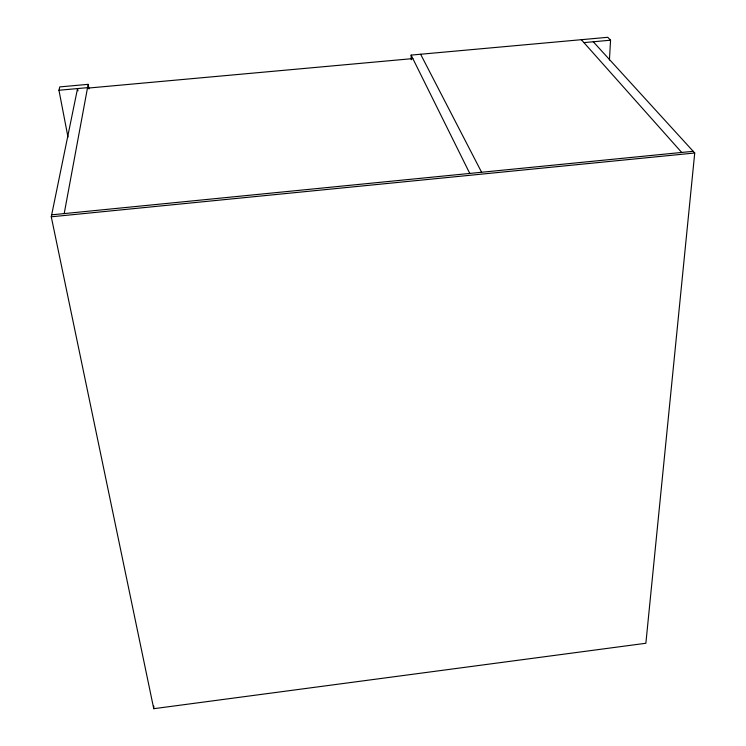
<?xml version="1.0" encoding="UTF-8"?>
<svg xmlns="http://www.w3.org/2000/svg" width="746" height="746" viewBox="0 0 746 746"><rect width="100%" height="100%" fill="white"/><g stroke="black" fill="none" stroke-linecap="round" stroke-linejoin="round"><path stroke-width="1.12" d="M593.266 41.767L694.731 152.995L645.868 643.266L153.751 708.7L153.816 706.033M609.426 59.969L610.554 40.2L607.785 37.3L411.121 55.101L411.27 59.764M64.203 213.598L88.159 84.345L59.764 86.909L58.953 90.257L67.998 137.171M153.751 708.7L51.269 216.806L77.547 88.569L77.966 90.863M51.67 214.839L693.193 151.307M51.269 216.806L694.731 152.995M58.953 90.257L87.543 87.664M583.941 42.615L610.554 40.2M87.45 88.14L412.855 58.598M581.339 39.697L681.695 152.445M420.613 54.244L481.608 172.261M411.121 55.101L469.766 173.436M88.159 84.345L88.979 88.923"/></g></svg>
